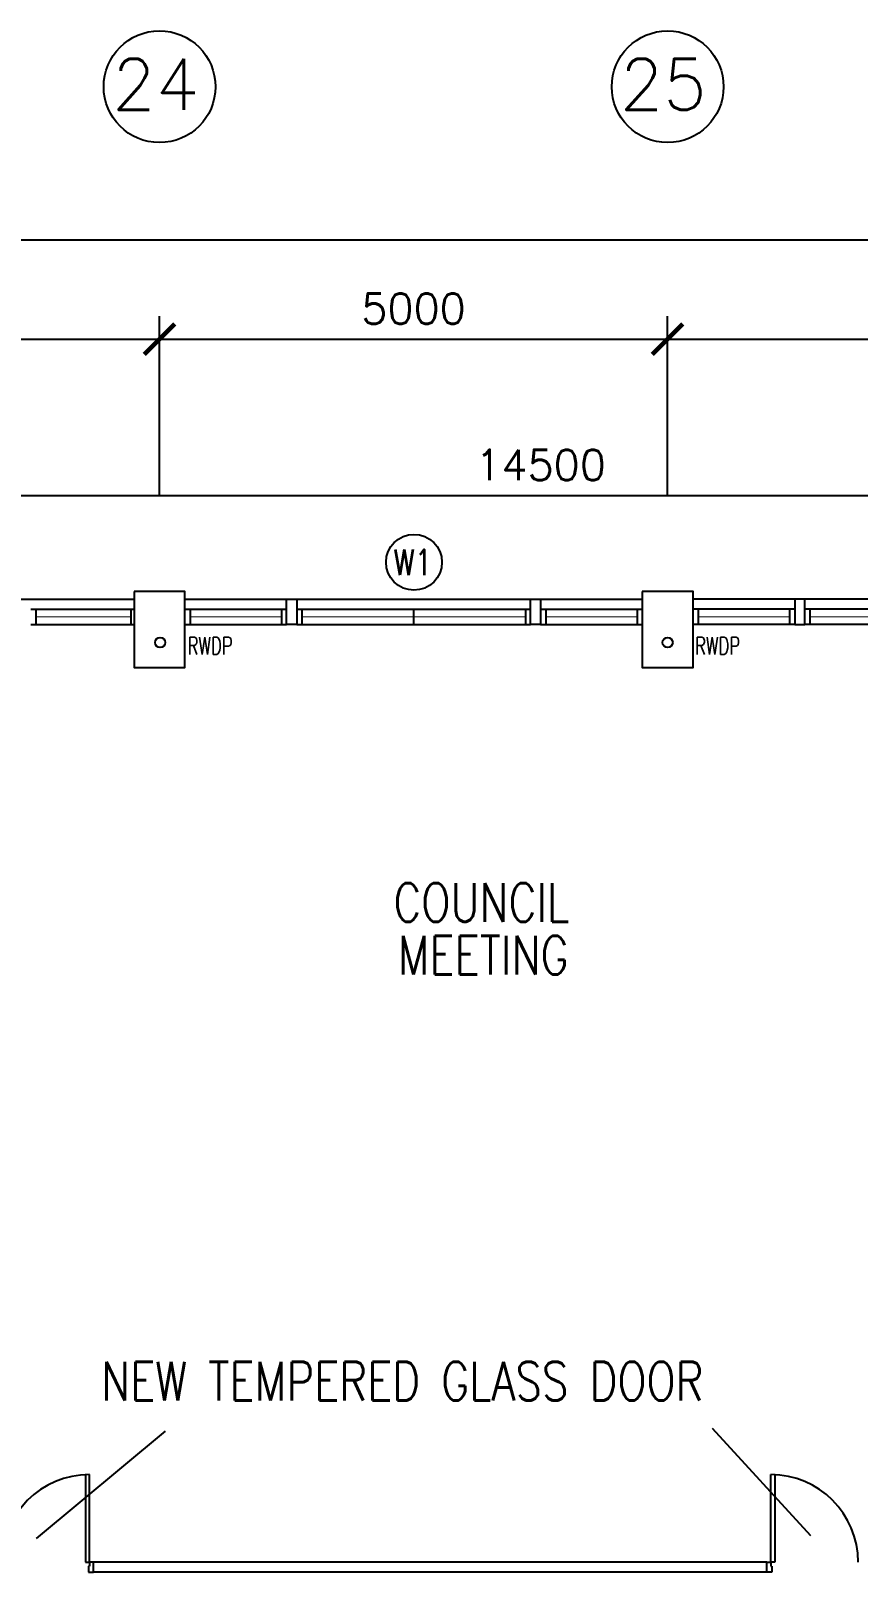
# Model space of a CAD drawing. Extents: x 2266480 to 2405436, y -858634 to -757865.
# Drawn here: x 2384252 to 2392394, y -774324 to -759158 of the extents above; entities that cross this region are included whole.
import ezdxf

# ---------------------------------------------------------------- set-up
doc = ezdxf.new("R2010")
doc.units = 0
doc.header["$LTSCALE"] = 10
doc.header["$MEASUREMENT"] = 0
doc.layers.get('0').update_dxf_attribs({"linetype": 'CONTINUOUS'})
doc.layers.get('DEFPOINTS').update_dxf_attribs({"linetype": 'CONTINUOUS'})
for name, color, linetype in [('COL', 3, 'CONTINUOUS'), ('DIM', 7, 'CONTINUOUS'), ('DR', 7, 'CONTINUOUS'), ('GRID-T', 7, 'CONTINUOUS'), ('partition', 7, 'CONTINUOUS'), ('RWDP', 145, 'CONTINUOUS'), ('T50', 4, 'CONTINUOUS'), ('WALL', 2, 'CONTINUOUS'), ('WIN', 5, 'CONTINUOUS'), ('WIN-T', 7, 'CONTINUOUS')]:
    doc.layers.add(name, color=color, linetype=linetype)
doc.styles.add('DIMTEXT', font='romans.shx', dxfattribs={"width": 0.8, "height": 400})
doc.styles.add('ROMANS', font='romans')
doc.styles.get("Standard").update_dxf_attribs({"font": 'ROMANS.SHX'})
doc.dimstyles.new('STANDARD$0', dxfattribs={"dimscale": 0, "dimtxt": 8, "dimasz": 6, "dimexe": 1, "dimexo": 1, "dimgap": 3, "dimtad": 1, "dimdec": 0, "dimlfac": -1, "dimrnd": 1, "dimzin": 0, "dimdsep": 46, "dimtxsty": 'Standard', "dimcen": 0, "dimclrd": 5, "dimclre": 250, "dimadec": 0, "dimazin": 0, "dimtfac": 1, "dimtdec": 4, "dimtofl": 0, "dimtmove": 0, "dimatfit": 3, "dimfxl": 1, "dimtolj": 1, "dimtzin": 0, "dimarcsym": 0})

# ---------------------------------------------------------------- blocks, each defined once
blk = doc.blocks.new('_ARCHTICK')
at = {"color": 0, "linetype": 'ByBlock', "const_width": 0.15}
blk.add_lwpolyline([(-0.5, -0.5), (0.5, 0.5)], dxfattribs=at)
blk = doc.blocks.new('*D280')
at = {"layer": 'DEFPOINTS', "color": 0, "transparency": 16777216}
for p in [(2385519, -762192), (2380519, -763953), (2385519, -763953)]:
    blk.add_point(p, dxfattribs=at)
at = {"layer": 'DIM', "color": 7, "lineweight": -2, "transparency": 16777216}
for p, q in [((2380519, -763728), (2380519, -761967)), ((2385519, -763728), (2385519, -761967)), ((2380294, -762192), (2385744, -762192))]:
    blk.add_line(p, q, dxfattribs=at)
at = {"layer": 'DIM', "color": 7, "lineweight": -2, "transparency": 16777216, "xscale": 300, "yscale": 300, "zscale": 300, "rotation": 180}
blk.add_blockref('_ARCHTICK', (2380519, -762192), dxfattribs=at)
at = {"layer": 'DIM', "color": 7, "lineweight": -2, "transparency": 16777216, "xscale": 300, "yscale": 300, "zscale": 300}
blk.add_blockref('_ARCHTICK', (2385519, -762192), dxfattribs=at)
at = {"layer": 'DIM', "color": 7, "transparency": 16777216, "insert": (2383019, -761892), "char_height": 300, "attachment_point": 5, "style": 'ROMANS'}
blk.add_mtext('\\A1;5000', dxfattribs=at)
blk = doc.blocks.new('*D281')
at = {"layer": 'DEFPOINTS', "color": 0, "transparency": 16777216}
for p in [(2390519, -762192), (2385519, -763953), (2390519, -763953)]:
    blk.add_point(p, dxfattribs=at)
at = {"layer": 'DIM', "color": 7, "lineweight": -2, "transparency": 16777216}
for p, q in [((2385519, -763728), (2385519, -761967)), ((2390519, -763728), (2390519, -761967)), ((2385294, -762192), (2390744, -762192))]:
    blk.add_line(p, q, dxfattribs=at)
at = {"layer": 'DIM', "color": 7, "lineweight": -2, "transparency": 16777216, "xscale": 300, "yscale": 300, "zscale": 300, "rotation": 180}
blk.add_blockref('_ARCHTICK', (2385519, -762192), dxfattribs=at)
at = {"layer": 'DIM', "color": 7, "lineweight": -2, "transparency": 16777216, "xscale": 300, "yscale": 300, "zscale": 300}
blk.add_blockref('_ARCHTICK', (2390519, -762192), dxfattribs=at)
at = {"layer": 'DIM', "color": 7, "transparency": 16777216, "insert": (2388019, -761892), "char_height": 300, "attachment_point": 5, "style": 'ROMANS'}
blk.add_mtext('\\A1;5000', dxfattribs=at)
blk = doc.blocks.new('*D282')
at = {"layer": 'DEFPOINTS', "color": 0, "transparency": 16777216}
for p in [(2396519, -762192), (2390519, -763953), (2396519, -763953)]:
    blk.add_point(p, dxfattribs=at)
at = {"layer": 'DIM', "color": 7, "lineweight": -2, "transparency": 16777216}
for p, q in [((2390519, -763728), (2390519, -761967)), ((2396519, -763728), (2396519, -761967)), ((2390294, -762192), (2396744, -762192))]:
    blk.add_line(p, q, dxfattribs=at)
at = {"layer": 'DIM', "color": 7, "lineweight": -2, "transparency": 16777216, "xscale": 300, "yscale": 300, "zscale": 300, "rotation": 180}
blk.add_blockref('_ARCHTICK', (2390519, -762192), dxfattribs=at)
at = {"layer": 'DIM', "color": 7, "lineweight": -2, "transparency": 16777216, "xscale": 300, "yscale": 300, "zscale": 300}
blk.add_blockref('_ARCHTICK', (2396519, -762192), dxfattribs=at)
at = {"layer": 'DIM', "color": 7, "transparency": 16777216, "insert": (2393519, -761892), "char_height": 300, "attachment_point": 5, "style": 'ROMANS'}
blk.add_mtext('\\A1;6000', dxfattribs=at)
blk = doc.blocks.new('*D284')
at = {"layer": 'DEFPOINTS', "color": 0, "transparency": 16777216}
for p in [(2400519, -761215), (2325519, -763953), (2400519, -763953)]:
    blk.add_point(p, dxfattribs=at)
at = {"layer": 'DIM', "color": 7, "lineweight": -2, "transparency": 16777216}
for p, q in [((2325519, -763728), (2325519, -760990)), ((2400519, -763728), (2400519, -760990)), ((2325294, -761215), (2400744, -761215))]:
    blk.add_line(p, q, dxfattribs=at)
at = {"layer": 'DIM', "color": 7, "lineweight": -2, "transparency": 16777216, "xscale": 300, "yscale": 300, "zscale": 300, "rotation": 180}
blk.add_blockref('_ARCHTICK', (2325519, -761215), dxfattribs=at)
at = {"layer": 'DIM', "color": 7, "lineweight": -2, "transparency": 16777216, "xscale": 300, "yscale": 300, "zscale": 300}
blk.add_blockref('_ARCHTICK', (2400519, -761215), dxfattribs=at)
at = {"layer": 'DIM', "color": 7, "transparency": 16777216, "insert": (2363019, -760915), "char_height": 300, "attachment_point": 5, "style": 'ROMANS'}
blk.add_mtext('\\A1;75000', dxfattribs=at)
blk = doc.blocks.new('*D305')
at = {"layer": 'DEFPOINTS', "color": 0, "transparency": 16777216}
for p in [(2396519, -763731), (2382019, -764187), (2396519, -764674)]:
    blk.add_point(p, dxfattribs=at)
at = {"layer": 'DIM', "color": 7, "lineweight": -2, "transparency": 16777216}
for p, q in [((2382019, -763962), (2382019, -763506)), ((2396519, -764449), (2396519, -763506)), ((2381794, -763731), (2396744, -763731))]:
    blk.add_line(p, q, dxfattribs=at)
at = {"layer": 'DIM', "color": 7, "lineweight": -2, "transparency": 16777216, "xscale": 300, "yscale": 300, "zscale": 300, "rotation": 180}
blk.add_blockref('_ARCHTICK', (2382019, -763731), dxfattribs=at)
at = {"layer": 'DIM', "color": 7, "lineweight": -2, "transparency": 16777216, "xscale": 300, "yscale": 300, "zscale": 300}
blk.add_blockref('_ARCHTICK', (2396519, -763731), dxfattribs=at)
at = {"layer": 'DIM', "color": 7, "transparency": 16777216, "insert": (2389269, -763431), "char_height": 300, "attachment_point": 5, "style": 'ROMANS'}
blk.add_mtext('\\A1;14500', dxfattribs=at)

msp = doc.modelspace()

# ---------------------------------------------------------------- linework, layer by layer
at = {"color": 0}
for p, q in [((2380752.4, -764749.1), (2385269.4, -764749.1)), ((2385769.4, -764749.1), (2390269.4, -764749.1)), ((2396269.4, -764749.1), (2390769.4, -764749.1))]:
    msp.add_line(p, q, dxfattribs=at)
at = {"linetype": 'Continuous', "ltscale": 0.6}
for p, q in [((2384309, -773993.2), (2385578.3, -772936.2)), ((2390957.7, -772906), (2391924.7, -773963))]:
    msp.add_line(p, q, dxfattribs=at)
at = {"layer": 'COL', "color": 0}
for points in [[(2385269.4, -764674.1), (2385269.4, -765424.1), (2385769.4, -765424.1), (2385769.4, -764674.1)], [(2390269.4, -764674.1), (2390269.4, -765424.1), (2390769.4, -765424.1), (2390769.4, -764674.1)]]:
    msp.add_lwpolyline(points, close=True, dxfattribs=at)
at = {"layer": 'DR', "color": 0}
for p, q in [((2384789.4, -773365), (2384789.4, -774224.1)), ((2384829.4, -774224.1), (2384829.4, -773364.1)), ((2391534.4, -774224.1), (2391534.4, -773364.1)), ((2391574.4, -773365), (2391574.4, -774224.1)), ((2384789.4, -774224.1), (2384829.4, -774224.1)), ((2384819.4, -774264.1), (2384819.4, -774324.1)), ((2384829.4, -774264.1), (2384819.4, -774264.1)), ((2384819.4, -774324.1), (2384869.4, -774324.1)), ((2384829.4, -774224.1), (2384829.4, -774264.1)), ((2384869.4, -774224.1), (2384829.4, -774224.1)), ((2384869.4, -774324.1), (2384869.4, -774224.1)), ((2391494.4, -774324.1), (2391494.4, -774224.1)), ((2391494.4, -774224.1), (2391534.4, -774224.1)), ((2391544.4, -774324.1), (2391494.4, -774324.1)), ((2391574.4, -774224.1), (2391534.4, -774224.1)), ((2391534.4, -774224.1), (2391534.4, -774264.1)), ((2391534.4, -774264.1), (2391544.4, -774264.1)), ((2391544.4, -774264.1), (2391544.4, -774324.1))]:
    msp.add_line(p, q, dxfattribs=at)
for centre, start, end in [((2384829.4, -774224.1), 90, 179.99993), ((2391534.4, -774224.1), 0, 90)]:
    msp.add_arc(centre, 860, start, end, dxfattribs=at)
at = {"layer": 'GRID-T', "color": 0}
for centre in [(2385519.4, -759708.3), (2390519.4, -759708.3)]:
    msp.add_circle(centre, 550, dxfattribs=at)
at = {"layer": 'partition', "color": 0}
msp.add_line((2391494.4, -774224.1), (2384869.4, -774224.1), dxfattribs=at)
msp.add_lwpolyline([(2391494.4, -774324.1), (2384869.4, -774324.1)], dxfattribs=at)
at = {"layer": 'RWDP', "color": 0}
for centre in [(2385525.4, -765176.8), (2390519.4, -765176.8)]:
    msp.add_circle(centre, 50, dxfattribs=at)
at = {"layer": 'WALL', "color": 0}
for points in [[(2386869.4, -764749.1), (2386869.4, -764999.1), (2386769.4, -764999.1), (2386769.4, -764749.1)], [(2389269.4, -764749.1), (2389269.4, -764999.1), (2389169.4, -764999.1), (2389169.4, -764749.1)], [(2391769.4, -764749.1), (2391769.4, -764999.1), (2391869.4, -764999.1), (2391869.4, -764749.1)]]:
    msp.add_lwpolyline(points, close=True, dxfattribs=at)
at = {"layer": 'WIN', "color": 0}
for p, q in [((2384252.4, -764849.1), (2385269.4, -764849.1)), ((2384302.4, -764849.1), (2384302.4, -764999.1)), ((2385236.4, -764849.1), (2385236.4, -764999.1)), ((2385769.4, -764849.1), (2386769.4, -764849.1)), ((2385819.4, -764849.1), (2385819.4, -764999.1)), ((2386719.4, -764849.1), (2386719.4, -764999.1)), ((2386869.4, -764849.1), (2389169.4, -764849.1)), ((2386919.4, -764849.1), (2386919.4, -764999.1)), ((2388019.4, -764849.1), (2388019.4, -764999.1)), ((2389119.4, -764849.1), (2389119.4, -764999.1)), ((2389269.4, -764849.1), (2390269.4, -764849.1)), ((2389319.4, -764849.1), (2389319.4, -764999.1)), ((2390219.4, -764849.1), (2390219.4, -764999.1)), ((2391769.4, -764849.1), (2390769.4, -764849.1)), ((2390819.4, -764849.1), (2390819.4, -764999.1)), ((2391719.4, -764849.1), (2391719.4, -764999.1)), ((2395169.4, -764849.1), (2391869.4, -764849.1)), ((2391919.4, -764849.1), (2391919.4, -764999.1)), ((2384252.4, -764999.1), (2385269.4, -764999.1)), ((2385769.4, -764999.1), (2386769.4, -764999.1)), ((2386869.4, -764999.1), (2389169.4, -764999.1)), ((2389269.4, -764999.1), (2390269.4, -764999.1)), ((2391769.4, -764999.1), (2390769.4, -764999.1)), ((2395169.4, -764999.1), (2391869.4, -764999.1))]:
    msp.add_line(p, q, dxfattribs=at)
at = {"layer": 'WIN', "color": 0, "const_width": 10, "flags": 128}
for points in [[(2384302.4, -764924.1), (2385236.4, -764924.1)], [(2386719.4, -764924.1), (2385819.4, -764924.1)], [(2386919.4, -764924.1), (2389119.4, -764924.1)], [(2389319.4, -764924.1), (2390219.4, -764924.1)], [(2391719.4, -764924.1), (2390819.4, -764924.1)], [(2395169.4, -764924.1), (2391919.4, -764924.1)]]:
    msp.add_lwpolyline(points, dxfattribs=at)
at = {"layer": 'WIN-T', "color": 0}
msp.add_circle((2388023.1, -764387.5), 275, dxfattribs=at)

# ---------------------------------------------------------------- texts
at = {"layer": 'GRID-T', "color": 0, "style": 'ROMANS'}
for s, p in [('24', (2385051.2, -759934.1)), ('25', (2390047.5, -759934.1))]:
    msp.add_text(s, height=500, dxfattribs=at).set_placement(p)
at = {"layer": 'RWDP', "color": 0, "style": 'ROMANS', "width": 0.7}
for p in [(2385795.8, -765293.8), (2390789.7, -765293.8)]:
    msp.add_text('RWDP', height=170, dxfattribs=at).set_placement(p)
at = {"layer": 'T50', "color": 0, "style": 'DIMTEXT', "width": 0.8}
for s, p in [('COUNCIL ', (2387821, -767924.1)), ('MEETING', (2387862.9, -768443)), ('NEW TEMPERED GLASS DOOR', (2384943.6, -772634.2))]:
    msp.add_text(s, height=380, rotation=0, dxfattribs=at).set_placement(p)
at = {"layer": 'WIN-T', "color": 0, "style": 'ROMANS', "width": 0.8}
msp.add_text('W1', height=250, dxfattribs=at).set_placement((2387822.4, -764513.3))

# ---------------------------------------------------------------- dimensions: what is measured, and where the dimension line sits
at = {"layer": 'DIM', "color": 0}
for p1, p2, distance, picture, middle in [((2325519.4, -763953.2), (2400519.4, -763953.2), 2738.2, '*D284', (2363019.4, -760915.1)), ((2380519.4, -763953.2), (2385519.4, -763953.2), 1761, '*D280', (2383019.4, -761892.2)), ((2385519.4, -763953.2), (2390519.4, -763953.2), 1761, '*D281', (2388019.4, -761892.2)), ((2390519.4, -763953.2), (2396519.4, -763953.2), 1761, '*D282', (2393519.4, -761892.2))]:
    dim = msp.add_aligned_dim(p1=p1, p2=p2, distance=distance, dimstyle='STANDARD$0', override={"dimscale": 150, "dimtxt": 2, "dimasz": 2, "dimexe": 1.5, "dimexo": 1.5, "dimgap": 1, "dimtxsty": 'ROMANS', "dimblk": 'ARCHTICK', "dimdle": 1.5, "dimclrd": 7, "dimclre": 7, "dimclrt": 7, "dimtdec": 0, "dimtmove": 2}, dxfattribs=at)
    dim.commit()
    dim.dimension.update_dxf_attribs({"geometry": picture, "text_midpoint": middle})
dim = msp.add_linear_dim(base=(2396519.4, -763731.1), p1=(2382019.4, -764187.5), p2=(2396519.4, -764674.1), dimstyle='STANDARD$0', override={"dimscale": 150, "dimtxt": 2, "dimasz": 2, "dimexe": 1.5, "dimexo": 1.5, "dimgap": 1, "dimtxsty": 'ROMANS', "dimblk": 'ARCHTICK', "dimdle": 1.5, "dimclrd": 7, "dimclre": 7, "dimclrt": 7, "dimtdec": 0, "dimtmove": 2}, dxfattribs=at)
dim.commit()
dim.dimension.update_dxf_attribs({"geometry": '*D305', "text_midpoint": (2389269.4, -763431.1)})

doc.saveas('drawing.dxf')
